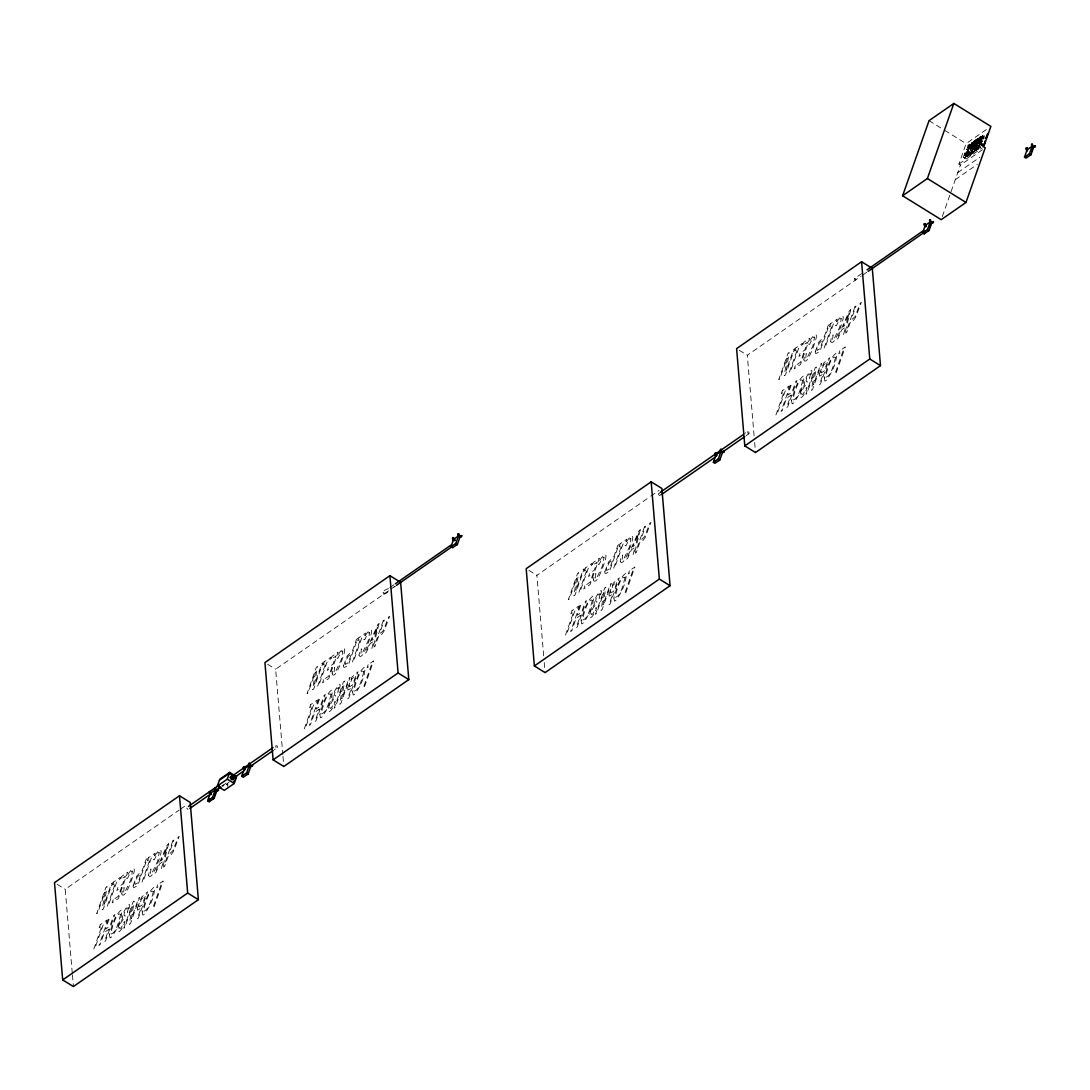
<?xml version="1.0" encoding="UTF-8"?>
<svg xmlns="http://www.w3.org/2000/svg" width="1090" height="1090" viewBox="0 0 1090 1090"><rect width="100%" height="100%" fill="white"/><g stroke="black" fill="none" stroke-linecap="round" stroke-linejoin="round"><path stroke-width="0.75" stroke-dasharray="5 3.75" d="M982.281 144.098L980.7 144.97L981.15 143.866L982.703 144.834M975.85 139.752C973.956 139.983 970.536 147.436 974.283 144.18L975.85 139.752L979.311 141.932L976.967 144.084L977.866 140.978L979.978 139.125L979.311 141.932M974.855 143.539L974.024 146.169L975.836 145.147L977.389 140.705L974.855 143.539L973.316 142.586M981.15 143.866L981.341 144.548L982.335 143.662M964.854 158.418L966.408 153.976L968.383 152.818L966.939 156.96L965.181 154.766L964.391 155.216C961.748 157.478 965.931 160.067 965.931 156.17L966.721 155.734L966.939 156.96M966.517 149.589L968.247 146.918L970.631 148.758C967.062 148.036 972.239 142.122 968.07 145.161L966.517 149.589L968.056 150.543L969.133 148.308L969.923 147.872L970.141 149.098L973.152 145.992L969.923 143.962M970.509 147.695L971.64 145.12L970.918 145.215M975.318 142.504L975.264 143.485L977.199 141.864L978.425 138.157L975.318 142.504L977.689 143.907M227.756 786.476L227.769 783.969M969.705 144.057L971.64 145.12L971.462 146.155L972.307 142.218L975.005 143.935M973.152 145.992C972.784 150.461 975.85 135.078 970.672 148.731L968.043 147.041M973.929 141.319L979.556 144.847C975.577 160.53 980.319 131.018 974.828 149.439L976.381 150.393L978.861 147.654L975.686 145.501L973.52 148.376L975.073 149.33L976.586 148.281L977.621 146.183L975.686 145.501M979.965 136.986L982.24 138.444L982.758 137.517L981.15 138.457L979.978 142.15L982.063 139.861L979.324 138.008L981.082 136.209L982.962 138.157L983.398 134.506L980.223 140.051L982.703 137.326M977.158 147.818L977.308 146.7L974.828 149.439M978.697 148.785L978.861 147.654M979.229 138.253L978.425 141.196L980.523 138.907L978.752 140.583L980.414 136.918L982.662 138.062M227.701 784.746L227.415 784.991M982.254 145.243L982.308 146.046M982.24 138.444L980.373 136.563M979.447 137.762L981.163 139.411L982.267 137.776M982.472 149.725L960.44 165.04L958.9 164.086L966.108 143.621L988.126 128.32M942.332 216.488L960.44 165.04M963.301 157.451L964.868 153.022C969.569 149.494 963.505 155.638 967.225 155.407M966.489 151.919L970.059 154.085L969.746 151.66L968.206 150.706L966.108 155.666L967.947 153.431L966.626 154.208M968.056 150.543L971.939 142.817L970.672 145.324M969.378 152.614C969.242 162.696 976.408 134.738 970.999 153.745L967.838 151.66L966.258 155.407M970.059 154.085C973.806 150.243 968.669 147.055 968.52 153.131L968.206 150.706M967.838 151.66L968.165 154.072L970.114 149.385M965.045 154.78L967.797 156.361L969.746 151.66M967.797 156.361C966.571 150.556 975.046 148.676 970.836 148.88M969.773 145.215L974.678 148.226L972.92 152.409L971.394 153.472L969.841 152.505L971.217 148.608M971.572 151.701L968.574 154.726L970.114 155.679L970.999 153.745M970.114 155.679L973.111 152.668L974.855 147.845L976.408 148.799L975.673 150.883L974.133 149.93L976.068 145.229M971.394 153.472L974.16 146.564L975.714 147.518L975.073 149.33M976.408 148.799L974.882 149.861C974.882 153.935 970.604 151.278 973.343 148.894L974.855 147.845M973.52 148.376L974.16 146.564M973.765 152.219L975.714 147.518M975.673 150.883L977.621 146.183M982.744 146.019L979.024 143.58L981.518 141.441L980.373 142.64C976.381 146.973 981.627 150.229 981.926 143.594L980.373 142.64M978.616 146.809L979.992 142.899L981.531 143.866L980.155 147.763M981.668 139.166L980.292 141.536L982.063 139.861M983.725 136.359L983.779 137.558M983.316 138.566L984.052 137.122M972.307 142.218L969.133 147.763L968.738 146.523M976.381 150.393L979.556 144.847M977.553 138.525L981.777 141.019L984.529 135.746M978.221 140.828L977.389 143.539L979.147 141.755L979.311 139.724L978.221 140.828L980.292 142.082M982.281 141.4L981.409 142.449L982.363 140.937M388.462 588.573C378.72 591.734 383.081 598.219 389.539 590.14L275.634 669.219L282.828 754.743M383.993 593.995L384.075 592.797L382.931 592.415M277.282 747.672L277.378 746.091L275.879 745.601L275.77 747.168L277.282 747.672L274.503 749.593M854.615 278.468L854.533 279.667L855.677 280.048L855.759 278.836L854.615 278.468L861.536 273.644M747.563 431.64C749.198 438.684 750.656 426.422 744.783 433.575M971.612 145.038L968.601 148.145L970.141 149.098M984.243 138.28L983.03 139.125L979.774 137.231M981.777 141.019L978.03 138.198M979.024 143.58L979.992 142.899M981.531 143.866L980.564 144.534L979.202 143.049M969.46 152.777L970.89 154.208M969.841 152.505L971.367 151.456L973.111 152.668M965.399 156.006L965.522 154.385M958.9 164.086L982.308 147.804M957.769 172.629L979.801 157.314M955.276 179.7L977.308 164.386M389.852 587.605L394.008 584.717M754.089 435.755L747.318 355.258L861.182 276.097M862.612 275.225L866.741 272.228M72.267 973.152L65.209 889.29L179.087 810.129M180.477 809.162L186.022 805.292M221.774 786.258L227.32 782.402M229.172 781.871L226.379 784.5L228.846 782.784M543.678 655.839L536.893 575.329L649.381 497.135M650.771 496.168L659.096 490.377M746.187 435.632L748.966 433.711M977.349 144.098L975.318 142.899M659.518 493.307C656.575 493.184 660.336 497.531 660.499 494.465M187.971 809.543L186.703 808.031M980.796 136.277L982.758 137.517M980.591 136.4L982.73 137.762M980.169 136.754L981.954 137.871M979.937 137.408L981.477 138.362M979.597 137.504L981.286 138.675M979.324 138.008L981.095 139.179M979.76 138.839L981.749 139.983M978.261 138.13L981.886 140.228M977.757 138.376L980.85 140.201M977.349 138.716L981.313 141.141M978.943 139.765L981 141.169M977.13 138.921L981.123 141.387M976.926 139.166L978.466 140.12M978.725 140.283L980.918 141.591M978.37 140.392L980.714 141.782M976.708 139.438L980.51 141.945M976.517 139.724L978.057 140.678M978.275 141.019L980.114 142.15M976.136 140.338L979.133 142.245M975.972 140.651L978.943 142.531M975.809 140.978L977.362 141.932M981.109 144.098L982.662 145.052M974.746 140.515L976.299 141.468M977.199 141.864L978.738 142.817M980.714 144.289L982.703 145.461M975.673 141.305L978.534 143.09M974.433 140.76L975.986 141.714M976.776 142.381L978.316 143.349M974.16 141.019L977.09 142.599M980.659 144.806L982.567 146.087M975.441 141.959L978.098 143.567M973.711 141.659L979.133 145.133M973.52 142L975.059 142.967M973.384 142.327L974.923 143.28M978.997 146.537L980.55 147.504M971.885 142.504L974.719 144.262M974.283 144.18L975.836 145.147M972.907 143.662L974.46 144.616M972.702 144.043L974.242 145.011M972.539 144.439L974.719 145.91M977.567 147.531L979.12 148.499M972.444 144.725L973.997 145.679M972.416 144.956L974.474 146.074M972.43 145.12L974.133 146.196M976.095 147.559L977.635 148.513M975.046 147.314L976.586 148.281M970.073 144.411L971.626 145.379M973.779 146.823L975.318 147.777M969.364 144.262L971.531 145.706M971.871 145.869L973.411 146.823M969.896 144.984L971.435 145.937M969.65 145.447L971.926 146.837M972.743 147.545L974.297 148.499M975.277 149.126L976.817 150.093M929.048 120.663L943.3 129.492M944.73 130.378L966.108 143.621M969.5 145.679L971.04 146.632M968.07 145.161L970.877 146.864M969.146 146.128L970.7 147.082M968.956 146.333L970.495 147.286M973.343 148.894L976.054 150.624M968.887 146.578L970.427 147.545M969.01 146.946L971.122 148.417M968.247 146.918L970.018 148.022M967.593 147.354L969.133 148.308M972.607 150.992L974.147 151.946M969.759 149.63L971.299 150.583M966.898 149.316L968.438 150.284M967.811 150.979L969.351 151.932M966.707 151.823L968.438 152.982M966.162 152.123L968.315 153.567M968.547 153.813L970.086 154.766M966.68 152.845L968.233 153.799M966.571 153.077L970.454 155.434M966.449 153.309L967.988 154.262M966.299 153.54L967.838 154.494M964.868 153.022L967.675 154.726M965.944 153.99L967.484 154.944M965.74 154.194L967.293 155.148M965.754 154.589L968.152 156.115M964.827 154.903L967.429 156.619M965.331 155.352L966.871 156.306M964.391 155.216L965.931 156.17M963.696 157.192L965.236 158.145M739.279 350.285L747.318 355.258M528.868 570.356L536.893 575.329M267.595 664.232L275.634 669.219M57.184 884.317L65.209 889.29M981.082 136.209L980.727 136.822M754.662 442.472L755.506 452.527M544.237 662.543L545.082 672.612M282.978 756.419L283.822 766.488M72.417 974.828L73.398 986.559M223.75 784.827A1.907 1.485 55.2 0 1 223.477 786.053M222.142 785.4A1.907 1.485 55.2 0 1 222.278 786.312M121.726 893.895C124.764 901.144 133.184 875.883 133.675 873.621C136.85 862.19 126.971 873.54 126.672 878.363L127.489 878.404L129.819 873.621A3.175 0.981 -58.2 0 1 132.462 871.074L130.841 879.78L125.159 891.675A2.861 0.886 -58.2 0 1 123.579 892.696L124.178 887.546L122.748 889.195L121.726 893.895M148.54 875.256C151.578 882.505 159.998 857.244 160.489 854.982C163.663 843.551 153.785 854.901 153.486 859.71L154.303 859.751L156.633 854.982A3.175 0.981 -58.2 0 1 159.276 852.434L157.655 861.141L151.973 873.036A2.861 0.886 -58.2 0 1 150.393 874.044L150.992 868.894L149.562 870.556L148.54 875.256M332.15 673.824C335.175 681.073 343.595 655.812 344.086 653.537C347.26 642.119 337.382 653.455 337.096 658.278L337.914 658.319L340.243 653.55A3.175 0.981 -58.2 0 1 342.873 651.003L341.265 659.695L335.57 671.604A2.861 0.886 -58.2 0 1 334.003 672.612L334.603 667.462L333.172 669.124L332.15 673.824M358.964 655.172C362.003 662.434 370.423 637.159 370.913 634.898C374.088 623.466 364.21 634.816 363.91 639.639L364.728 639.68L367.058 634.898A3.175 0.981 -58.2 0 1 369.687 632.35L368.079 641.056L362.384 652.965A2.861 0.886 -58.2 0 1 360.817 653.973L361.417 648.822L359.986 650.485L358.964 655.172M593.41 579.934C596.448 587.197 604.868 561.922 605.359 559.66C608.533 548.229 598.655 559.579 598.356 564.402L599.173 564.443L601.503 559.66A3.175 0.981 -58.2 0 1 604.146 557.113L602.525 565.819L596.843 577.727A2.861 0.886 -58.2 0 1 595.263 578.736L595.862 573.585L594.432 575.248L593.41 579.934M620.224 561.295C623.262 568.544 631.682 543.283 632.173 541.021C635.347 529.59 625.469 540.94 625.169 545.763L625.987 545.79L628.317 541.021A3.175 0.981 -58.2 0 1 630.96 538.474L629.339 547.18L623.657 559.075A2.861 0.886 -58.2 0 1 622.077 560.096L622.676 554.946L621.245 556.595L620.224 561.295M803.834 359.864C806.859 367.112 815.279 341.851 815.77 339.59C818.944 328.158 809.066 339.508 808.78 344.317L809.598 344.358L811.927 339.59A3.175 0.981 -58.2 0 1 814.557 337.042L812.949 345.748L807.254 357.643A2.861 0.886 -58.2 0 1 805.687 358.651L806.287 353.514L804.856 355.163L803.834 359.864M830.648 341.225C833.687 348.473 842.107 323.212 842.597 320.937C845.772 309.505 835.894 320.855 835.594 325.678L836.412 325.719L838.741 320.951A3.175 0.981 -58.2 0 1 841.371 318.403L839.763 327.095L834.068 339.004A2.861 0.886 -58.2 0 1 832.501 340.012L833.101 334.862L831.67 336.524L830.648 341.225M128.416 907.861L127.421 912.385C135.214 894.836 121.099 911.553 122.625 918.543C114.096 930.833 118.388 938.994 125.05 921.731L124.287 921.609C118.033 936.405 117.815 923.475 124.219 918.775L125.282 915.736C121.903 916.908 126.317 906.921 128.416 907.861M338.827 687.776L337.846 692.313C345.639 674.764 331.51 691.482 333.05 698.458C324.507 710.762 328.812 718.909 335.461 701.66L334.698 701.538C328.458 716.334 328.24 703.404 334.644 698.69L335.706 695.665C332.314 696.837 336.742 686.85 338.827 687.776M600.1 593.9L599.105 598.424C606.898 580.888 592.783 597.593 594.309 604.582C585.78 616.872 590.072 625.033 596.734 607.77L595.971 607.661C589.717 622.458 589.499 609.528 595.903 604.814L596.966 601.789C593.587 602.947 598.001 592.974 600.1 593.9M810.51 373.829L809.529 378.353C817.323 360.804 803.194 377.522 804.733 384.498C796.191 396.801 800.496 404.949 807.145 387.699L806.382 387.577C800.142 402.373 799.924 389.443 806.327 384.743L807.39 381.704C803.998 382.876 808.426 372.889 810.51 373.829M973.683 142.327L975.277 140.542L973.683 142.327M138.852 905.858L139.084 906.921L142.095 905.068L145.406 895.667L141.509 898.991L138.852 905.858M349.277 685.774L349.508 686.85L352.52 684.997L355.831 675.596L351.934 678.906L349.277 685.774M610.536 591.897L610.768 592.96L613.779 591.107L617.09 581.719L613.193 585.03L610.536 591.897M820.961 371.826L821.192 372.889L824.203 371.036L827.514 361.635L823.618 364.959L820.961 371.826M975.754 142.068C978.752 142.64 978.016 135.065 975.754 142.068M109.45 934.798L110.036 937.809A4.387 1.349 -58.2 0 0 111.575 936.95C117.243 929.334 121.889 919.538 121.835 910.068L121.303 909.905C114.232 915.913 111.834 926.119 109.45 934.798M142.191 912.044L142.776 915.041A4.387 1.349 -58.2 0 0 144.316 914.197C149.984 906.567 154.617 896.784 154.576 887.301L154.044 887.151C146.959 893.16 144.575 903.365 142.191 912.044M319.874 714.727L320.46 717.724A4.387 1.349 -58.2 0 0 322 716.879C327.668 709.249 332.314 699.467 332.259 689.984L331.728 689.834C324.643 695.842 322.259 706.034 319.874 714.727M352.601 691.973L353.187 694.97A4.387 1.349 -58.2 0 0 354.741 694.112C360.395 686.496 365.041 676.699 364.986 667.23L364.469 667.066C357.384 673.089 354.986 683.28 352.601 691.973M581.134 620.85L581.719 623.848A4.387 1.349 -58.2 0 0 583.259 622.99C588.927 615.373 593.573 605.577 593.519 596.107L592.987 595.944C585.916 601.966 583.518 612.158 581.134 620.85M613.874 598.083L614.46 601.094A4.387 1.349 -58.2 0 0 616 600.236C621.668 592.606 626.3 582.823 626.26 573.34L625.728 573.19C618.643 579.199 616.259 589.404 613.874 598.083M791.558 400.766L792.144 403.777A4.387 1.349 -58.2 0 0 793.683 402.919C799.351 395.288 803.998 385.506 803.943 376.023L803.412 375.873C796.327 381.881 793.942 392.087 791.558 400.766M824.285 378.012L824.871 381.01A4.387 1.349 -58.2 0 0 826.424 380.165C832.079 372.535 836.725 362.752 836.67 353.269L836.153 353.106C829.068 359.128 826.67 369.319 824.285 378.012M120.622 914.374C118.933 920.437 116.63 932.672 110.921 934.075C111.194 929.784 116.821 910.804 120.622 914.374M153.363 891.62C151.673 897.683 149.357 909.905 143.648 911.322C143.935 907.016 149.548 888.037 153.363 891.62M331.047 694.303C329.357 700.352 327.055 712.587 321.332 714.005C321.618 709.699 327.245 690.719 331.047 694.303M363.788 671.549C362.098 677.599 359.782 689.834 354.073 691.237C354.345 686.945 359.972 667.966 363.788 671.549M592.306 600.427C590.617 606.476 588.314 618.711 582.605 620.115C582.878 615.823 588.505 596.843 592.306 600.427M625.047 577.659C623.357 583.722 621.041 595.957 615.332 597.361C615.618 593.069 621.232 574.089 625.047 577.659M802.731 380.342C801.041 386.405 798.738 398.64 793.016 400.044C793.302 395.752 798.916 376.772 802.731 380.342M835.471 357.588C833.782 363.638 831.466 375.873 825.757 377.29C826.029 372.984 831.656 354.005 835.471 357.588M972.88 144.343L974.624 142.409L972.88 144.343M974.419 145.297L976.163 143.362L974.419 145.297M973.343 144.507L972.226 146.278L973.493 143.771L973.343 144.507M977.498 145.229L976.381 146.987L977.648 144.493L977.498 145.229M979.052 146.183L977.921 147.954L979.188 145.447L979.052 146.183M982.894 135.841L981.763 137.613L983.03 135.106L982.894 135.841M133.198 885.598C132.162 889.685 136.836 885.993 137.98 884.903L147.232 858.62L146.114 859.397L142.163 870.624L136.768 876.06L133.198 885.598M137.299 908.065L137.517 910.15L141.005 908.174L137.245 918.856L138.362 918.08L147.613 891.784L141.577 897.111L137.299 908.065M343.623 665.513C342.587 669.601 347.247 665.908 348.405 664.832L357.656 638.536L356.539 639.312L352.588 650.539L347.179 655.989L343.623 665.513M347.724 687.994L347.942 690.079L351.43 688.09L347.656 698.785L348.786 698.009L358.038 671.712L351.988 677.04L347.724 687.994M604.882 571.637C603.846 575.724 608.52 572.032 609.664 570.956L618.916 544.659L617.798 545.436L613.847 556.663L608.452 562.099L604.882 571.637M608.983 594.105L609.201 596.203L612.689 594.214L608.928 604.909L610.046 604.119L619.297 577.836L613.261 583.15L608.983 594.105M815.306 351.552C814.271 355.653 818.931 351.961 820.089 350.871L829.34 324.575L828.223 325.365L824.272 336.592L818.863 342.028L815.306 351.552M819.408 374.034L819.625 376.118L823.114 374.143L819.339 384.825L820.47 384.048L829.722 357.752L823.672 363.079L819.408 374.034M104.981 892.165L102.174 909.796L103.291 909.019L112.556 882.723L111.534 883.431L104.204 904.25L107.038 886.565L105.907 887.355L96.656 913.638L97.664 912.929L104.981 892.165M132.135 906.73L129.329 924.361L130.459 923.584L139.711 897.288L138.703 897.997L131.359 918.816L134.193 901.13L133.062 901.907L123.81 928.203L124.819 927.495L132.135 906.73M315.405 672.094L312.598 689.725L313.716 688.948L322.981 662.652L321.959 663.36L314.628 684.179L317.463 666.494L316.332 667.271L307.067 693.567L308.089 692.859L315.405 672.094M342.56 686.645L339.753 704.276L340.87 703.5L350.135 677.203L349.113 677.912L341.783 698.745L344.617 681.046L343.486 681.836L334.221 708.119L335.243 707.41L342.56 686.645M576.664 578.204L573.858 595.835L574.975 595.058L584.24 568.776L583.218 569.471L575.888 590.303L578.722 572.604L577.591 573.394L568.34 599.677L569.348 598.982L576.664 578.204M603.819 592.769L601.012 610.4L602.143 609.623L611.395 583.327L610.386 584.036L603.043 604.855L605.877 587.169L604.746 587.946L595.494 614.242L596.503 613.534L603.819 592.769M787.089 358.133L784.282 375.764L785.4 374.987L794.665 348.691L793.643 349.399L786.312 370.219L789.146 352.533L788.016 353.31L778.75 379.606L779.772 378.898L787.089 358.133M814.244 372.685L811.437 390.329L812.554 389.539L821.819 363.256L820.797 363.965L813.467 384.784L816.301 367.085L815.17 367.875L805.905 394.171L806.927 393.463L814.244 372.685M134.956 882.6L134.942 884.521L137.899 882.723L141.114 873.621L137.354 876.864L134.956 882.6M345.38 662.516L345.366 664.45L348.323 662.652L351.525 653.537L347.778 656.78L345.38 662.516M606.639 568.639L606.626 570.574L609.582 568.776L612.798 559.66L609.038 562.903L606.639 568.639M817.064 348.555L817.05 350.49L820.007 348.691L823.209 339.576L819.462 342.832L817.064 348.555M966.435 152.627L964.568 154.712L966.435 152.627M969.65 144.766L967.77 146.85L969.65 144.766M971.19 145.719L969.31 147.804L971.19 145.719M168.609 843.755L162.601 867.79L161.415 868.607L163.296 861.291L159.753 863.757L155.952 872.409L154.685 873.294L167.41 844.6L168.609 843.755M379.034 623.684L373.025 647.705L371.84 648.536L373.706 641.22L370.178 643.686L366.376 652.338L365.109 653.223L377.821 624.516L379.034 623.684M640.293 529.794L634.285 553.829L633.099 554.66L634.98 547.344L631.437 549.796L627.636 558.448L626.369 559.333L639.094 530.639L640.293 529.794M850.718 309.724L844.709 333.758L843.524 334.576L845.39 327.259L841.861 329.725L838.06 338.377L836.793 339.262L849.505 310.555L850.718 309.724M165.748 851.617L163.963 858.688L161.088 860.678L167.056 846.916L165.748 851.617M376.173 631.546L374.388 638.617L371.513 640.607L377.481 626.845L376.173 631.546M637.432 537.67L635.647 544.728L632.772 546.73L638.74 532.956L637.432 537.67M847.856 317.585L846.072 324.656L843.197 326.646L849.165 312.885L847.856 317.585M113.728 881.919L112.624 885.025L115.431 883.077L107.27 906.267L108.387 905.477L116.548 882.287L119.341 880.352L120.431 877.246L113.728 881.919M100.266 924.715L99.176 927.808L101.97 925.86L93.808 949.049L94.925 948.273L103.1 925.083L105.88 923.148L106.983 920.042L100.266 924.715M113.183 899.809L112.093 902.901L118.401 898.514L127.666 872.218L121.549 876.483L120.445 879.589L125.445 876.101L122.611 884.154L117.938 887.41L116.848 890.503L121.535 887.246L118.374 896.198L113.183 899.809M108.21 919.183L98.945 945.48L100.076 944.703L104.436 932.304L108.837 929.252L104.477 941.637L105.594 940.861L114.845 914.578L113.728 915.355L109.927 926.146L105.526 929.211L109.327 918.407L108.21 919.183M148.431 857.789L147.341 860.896L150.134 858.947L141.972 882.137L143.09 881.36L151.251 858.171L154.044 856.222L155.134 853.129L148.431 857.789M172.779 840.867L163.514 867.15L164.645 866.373L168.364 855.773L170.394 855.677L173.487 851.467L179.223 836.371L178.106 837.147L172.997 850.568L170.244 853.211L169.4 852.871L173.896 840.077L172.779 840.867M157.737 884.753L156.633 887.86L160.993 884.835L152.832 908.025L153.949 907.248L163.214 880.952L157.737 884.753M324.139 661.834L323.049 664.941L325.856 662.993L317.68 686.182L318.811 685.406L326.973 662.216L329.766 660.281L330.856 657.175L324.139 661.834M310.691 704.63L309.601 707.737L312.394 705.789L304.233 728.978L305.35 728.202L313.511 705.012L316.304 703.077L317.394 699.971L310.691 704.63M323.607 679.724L322.504 682.831L328.826 678.443L338.091 652.147L331.959 656.398L330.87 659.505L335.87 656.03L333.036 664.082L328.349 667.339L327.272 670.418L331.946 667.162L328.798 676.113L323.607 679.724M318.634 699.112L309.369 725.409L310.486 724.632L314.86 712.233L319.261 709.168L314.887 721.566L316.018 720.79L325.27 694.494L324.152 695.27L320.351 706.075L315.95 709.127L319.752 698.336L318.634 699.112M358.855 637.718L357.752 640.811L360.558 638.863L352.397 662.052L353.514 661.276L361.676 638.086L364.469 636.151L365.559 633.045L358.855 637.718M383.203 620.782L373.938 647.079L375.055 646.302L378.789 635.702L380.819 635.606L383.912 631.382L389.648 616.3L388.531 617.076L383.421 630.497L380.655 633.127L379.81 632.786L384.32 620.006L383.203 620.782M368.147 664.682L367.058 667.788L371.418 664.75L363.256 687.94L364.373 687.163L373.625 660.881L368.147 664.682M585.412 567.958L584.308 571.065L587.115 569.116L578.954 592.306L580.071 591.529L588.232 568.34L591.025 566.391L592.115 563.298L585.412 567.958M571.95 610.754L570.86 613.861L573.653 611.912L565.492 635.102L566.609 634.312L574.784 611.136L577.564 609.187L578.667 606.081L571.95 610.754M584.867 585.848L583.777 588.954L590.085 584.553L599.35 558.271L593.232 562.522L592.129 565.628L597.129 562.154L594.295 570.206L589.622 573.463L588.532 576.542L593.219 573.285L590.058 582.237L584.867 585.848M579.894 605.236L570.629 631.519L571.76 630.742L576.12 618.357L580.52 615.291L576.16 627.69L577.278 626.9L586.529 600.617L585.412 601.394L581.61 612.185L577.21 615.25L581.011 604.46L579.894 605.236M620.115 543.828L619.025 546.935L621.818 544.986L613.656 568.176L614.774 567.399L622.935 544.21L625.728 542.261L626.818 539.169L620.115 543.828M644.462 526.906L635.197 553.189L636.328 552.412L640.048 541.812L642.078 541.716L645.171 537.506L650.907 522.423L649.79 523.2L644.681 536.607L641.928 539.25L641.083 538.91L645.58 526.129L644.462 526.906M629.42 570.806L628.317 573.899L632.677 570.874L624.516 594.064L625.633 593.287L634.884 566.991L629.42 570.806M795.823 347.887L794.733 350.98L797.539 349.032L789.364 372.221L790.495 371.445L798.657 348.255L801.45 346.32L802.54 343.214L795.823 347.887M782.375 390.67L781.285 393.776L784.078 391.828L775.917 415.018L777.034 414.241L785.195 391.051L787.988 389.116L789.078 386.01L782.375 390.67M795.291 365.777L794.188 368.87L800.51 364.482L809.775 338.186L803.643 342.451L802.553 345.544L807.554 342.069L804.72 350.122L800.033 353.378L798.956 356.471L803.63 353.215L800.482 362.153L795.291 365.777M790.318 385.151L781.053 411.448L782.17 410.671L786.544 398.272L790.945 395.22L786.571 407.606L787.702 406.829L796.953 380.533L795.836 381.323L792.035 392.114L787.634 395.18L791.435 384.375L790.318 385.151M830.539 323.757L829.436 326.85L832.242 324.915L824.081 348.105L825.198 347.315L833.36 324.125L836.153 322.19L837.243 319.084L830.539 323.757M854.887 306.821L845.622 333.118L846.739 332.341L850.473 321.741L852.503 321.645L855.596 317.435L861.332 302.339L860.214 303.115L855.105 316.536L852.339 319.166L851.494 318.839L856.004 306.045L854.887 306.821M839.831 350.721L838.741 353.828L843.101 350.803L834.94 373.993L836.057 373.216L845.309 346.92L839.831 350.721M395.057 586.188L390.888 589.077L395.084 586.297"/><path stroke-width="1.5" d="M984.87 142.463L984.788 141.632M455.17 544.441L455.824 544.387M456.969 544.564L456.465 545.177L456.778 544.414M234.35 781.149L233.982 782.157L234.146 781.121M207.645 800.782L210.288 793.275L215.234 789.828L216.787 790.781L214.144 798.289L209.185 801.736L207.645 800.782L212.591 797.335L215.234 789.828M209.185 801.736L210.22 798.807M217.36 786.053L219.744 779.296L229.663 772.401L236.598 776.707L234.227 783.465L224.308 790.359L217.36 786.053L227.279 779.159L229.663 772.401M214.716 795.073L215.779 792.062M241.694 776.298L244.337 768.791L249.297 765.344L250.836 766.297L248.193 773.805L243.234 777.252L241.694 776.298L246.653 772.851L249.297 765.344M450.906 546.853L453.563 539.346L458.508 535.899L460.062 536.852L457.419 544.373L452.459 547.807L450.906 546.853L455.865 543.406L458.508 535.899M713.378 462.337L716.021 454.83L720.981 451.383L722.52 452.336L719.877 459.844L714.917 463.291L713.378 462.337L718.337 458.89L720.981 451.383M902.602 195.764L929.048 120.663L953.832 103.441L990.878 126.399L983.684 146.85L985.224 147.804L965.985 202.454L941.201 219.676L902.602 195.764L927.386 178.528L953.832 103.441M922.59 232.892L925.247 225.385L930.192 221.938L931.746 222.905L929.102 230.412L924.143 233.859L922.59 232.892L927.549 229.459L930.192 221.938M924.143 233.859L925.178 230.93M929.675 227.183L930.737 224.186M987.84 133.838L986.654 135.691M988.412 133.048L985.701 138.28M1024.491 157.178L1027.148 149.671L1032.094 146.224L1033.647 147.177L1031.004 154.685L1026.044 158.132L1024.491 157.178L1029.45 153.731L1032.094 146.224M1031.576 151.469L1032.639 148.458M984.529 143.43L983.725 144.806M714.481 460.784L714.481 461.465M983.82 145.052L985.333 141.986L984.733 141.196M451.819 545.409L450.565 545.967L452.037 546.662M923.775 231.857C921.145 231.421 923.707 233.124 923.789 232.102M208.735 799.229L208.735 799.91M985.864 137.79L986.641 137.258M389.907 575.683L264.925 662.584L273.113 759.853L283.822 766.488L408.805 679.601L400.616 582.319L389.907 575.683L398.095 672.966L408.805 679.601M454.162 540.763A2.098 1.621 55.2 0 1 452.582 537.847L453.508 537.765A1.581 1.226 55.2 0 0 455.034 540.013M458.018 534.086L458.945 534.005A1.581 1.226 55.2 0 0 459.776 536.035A1.581 1.226 55.2 0 0 461.492 535.585L461.424 536.198A2.098 1.621 55.2 0 1 460.062 537.097L458.372 536.048A2.098 1.621 55.2 0 1 458.018 534.086L458.454 534.345A1.581 1.226 55.2 0 0 459.285 536.375A1.581 1.226 55.2 0 0 461.002 535.926L461.492 535.585M452.582 537.847L453.508 537.765M395.397 583.75L450.824 545.218M861.591 261.736L736.608 348.623L744.797 445.892L755.506 452.527L880.488 365.641L872.3 268.372L861.591 261.736L869.779 359.005L880.488 365.641M396.474 585.33L451.9 546.798M1027.284 150.87A2.098 1.621 55.2 0 1 1026.167 148.158L1027.093 148.077A1.581 1.226 55.2 0 0 1027.611 149.861M1031.603 144.411L1032.53 144.33A1.581 1.226 55.2 0 0 1033.361 146.36A1.581 1.226 55.2 0 0 1035.078 145.91L1035.01 146.51A2.098 1.621 55.2 0 1 1033.647 147.423L1031.957 146.36A2.098 1.621 55.2 0 1 1031.603 144.411L1032.026 144.67A1.581 1.226 55.2 0 0 1032.87 146.7A1.581 1.226 55.2 0 0 1034.574 146.251L1035.078 145.91M1026.167 148.158L1027.093 148.077M925.846 226.802A2.098 1.621 55.2 0 1 924.266 223.886L925.192 223.804A1.581 1.226 55.2 0 0 926.023 225.834M929.702 220.126L930.628 220.044A1.581 1.226 55.2 0 0 931.46 222.074A1.581 1.226 55.2 0 0 933.176 221.624L933.108 222.237A2.098 1.621 55.2 0 1 931.746 223.137L930.056 222.088A2.098 1.621 55.2 0 1 929.702 220.126L930.138 220.398A1.581 1.226 55.2 0 0 930.969 222.428A1.581 1.226 55.2 0 0 932.686 221.978L933.176 221.624M924.266 223.886L925.192 223.804M867.081 269.789L922.508 231.257M868.158 271.369L923.584 232.838M179.482 795.768L54.5 882.655L62.689 979.924L73.398 986.559L198.38 899.672L190.191 802.404L179.482 795.768L187.671 893.037L198.38 899.672M219.431 780.195L229.336 773.3L236.285 777.606M651.166 481.807L526.184 568.694L534.372 665.963L545.082 672.612L670.064 585.712L661.875 488.443L651.166 481.807L659.355 579.076L670.064 585.712M244.487 769.99A2.098 1.621 55.2 0 1 243.37 767.278L244.283 767.197A1.581 1.226 55.2 0 0 244.814 768.981M248.806 763.531L249.719 763.45A1.581 1.226 55.2 0 0 250.564 765.48A1.581 1.226 55.2 0 0 252.267 765.03L252.199 765.63A2.098 1.621 55.2 0 1 250.85 766.543L249.147 765.48A2.098 1.621 55.2 0 1 248.806 763.531L249.228 763.79A1.581 1.226 55.2 0 0 251.627 765.657M243.37 767.278L244.283 767.197M188.447 806.382L218.981 785.154M230.085 777.443L273.099 747.536M210.888 794.692A2.098 1.621 55.2 0 1 209.307 791.762L210.234 791.681A1.581 1.226 55.2 0 0 211.065 793.711M215.18 788.274L215.67 787.934A1.581 1.226 55.2 0 0 216.501 789.964A1.581 1.226 55.2 0 0 218.218 789.514L218.15 790.114A2.098 1.621 55.2 0 1 216.787 791.027L215.098 789.964A2.098 1.621 55.2 0 1 214.744 788.016L215.18 788.274A1.581 1.226 55.2 0 0 216.011 790.304A1.581 1.226 55.2 0 0 217.728 789.855L218.218 789.514M189.851 808.439L209.28 794.937M214.839 791.081L220.384 787.225M231.489 779.5L243.969 770.821M249.528 766.965L273.113 750.56M273.113 759.853L398.095 672.966M716.171 456.029A2.098 1.621 55.2 0 1 715.054 453.317L715.966 453.236A1.581 1.226 55.2 0 0 716.811 455.266M720.49 449.57L721.403 449.489A1.581 1.226 55.2 0 0 722.248 451.519A1.581 1.226 55.2 0 0 723.951 451.069L723.883 451.669A2.098 1.621 55.2 0 1 722.534 452.582L720.831 451.532A2.098 1.621 55.2 0 1 720.49 449.57L720.912 449.829A1.581 1.226 55.2 0 0 721.757 451.859A1.581 1.226 55.2 0 0 723.46 451.41L723.883 451.669M715.735 455.048A1.581 1.226 55.2 0 1 715.476 453.59L715.966 453.236M660.131 492.421L743.394 434.542M661.535 494.492L715.653 456.86M722.602 452.037L744.797 436.6M744.797 445.892L869.779 359.005M62.689 979.924L187.671 893.037M534.372 665.963L659.355 579.076M714.386 461.969L714.481 461.247M208.735 800.373L208.735 799.692M242.484 775.045L242.498 775.903M451.819 545.627L451.819 546.499M1025.799 156.442L1025.104 156.647M1029.45 153.731L1031.004 154.685M927.386 178.528L965.985 202.454M927.549 229.459L929.102 230.412M718.337 458.89L719.877 459.844M455.102 540.299L453.426 539.455A2.098 1.621 55.2 0 1 453.086 537.493M455.865 543.406L457.419 544.373M246.653 772.851L248.193 773.805M227.279 779.159L234.227 783.465M215.67 787.934L215.248 787.661A2.098 1.621 55.2 0 0 215.588 789.623L217.291 790.672A2.098 1.621 55.2 0 0 218.64 789.773M210.234 791.681L209.811 791.422A2.098 1.621 55.2 0 0 210.152 793.384L210.929 794.12A1.581 1.226 55.2 0 1 209.73 792.021M212.591 797.335L214.144 798.289M1027.366 150.188L1027.012 149.766A2.098 1.621 55.2 0 1 1026.671 147.818M244.555 769.308L244.201 768.886A2.098 1.621 55.2 0 1 243.86 766.938M925.247 225.385L925.887 226.243L925.11 225.494A2.098 1.621 55.2 0 1 924.77 223.532M716.021 454.83L716.661 455.688L715.885 454.939A2.098 1.621 55.2 0 1 715.544 452.977M244.337 768.791L244.978 769.635M210.288 793.275L210.929 794.12M1026.249 156.074L1025.526 156.211M1027.434 150.447A1.581 1.226 55.2 0 1 1026.589 148.417M1035.5 146.169A2.098 1.621 55.2 0 1 1034.151 147.068L1032.448 146.019A2.098 1.621 55.2 0 1 1032.107 144.057M233.669 778.873A1.907 1.485 55.2 0 1 231.584 779.391A1.907 1.485 55.2 0 1 230.576 776.938A1.907 1.485 55.2 0 1 232.66 776.407M220.929 787.525A1.907 1.485 55.2 0 1 219.403 786.53M234.841 776.053A1.907 1.485 55.2 0 1 234.05 778.642A1.907 1.485 55.2 0 1 231.993 776.175A1.907 1.485 55.2 0 1 234.527 775.671M244.623 769.567A1.581 1.226 55.2 0 1 243.792 767.537M252.703 765.289A2.098 1.621 55.2 0 1 251.34 766.188L249.651 765.139A2.098 1.621 55.2 0 1 249.297 763.177M453.849 540.136A1.581 1.226 55.2 0 1 453.004 538.106M461.915 535.844A2.098 1.621 55.2 0 1 460.566 536.757L458.863 535.694A2.098 1.621 55.2 0 1 458.522 533.746M724.387 451.328A2.098 1.621 55.2 0 1 723.024 452.241L721.335 451.178A2.098 1.621 55.2 0 1 720.981 449.23M925.873 226.339A1.581 1.226 55.2 0 1 924.688 224.145M933.599 221.897A2.098 1.621 55.2 0 1 932.25 222.796L930.547 221.747A2.098 1.621 55.2 0 1 930.206 219.785M213.15 798.943L213.708 798.275L213.15 798.943M247.198 774.459L247.771 773.791L247.198 774.459M718.882 460.498L719.454 459.83L718.882 460.498M928.108 231.066L928.666 230.385L928.108 231.066M1030.009 155.339L1030.568 154.671L1030.036 155.243"/></g></svg>
